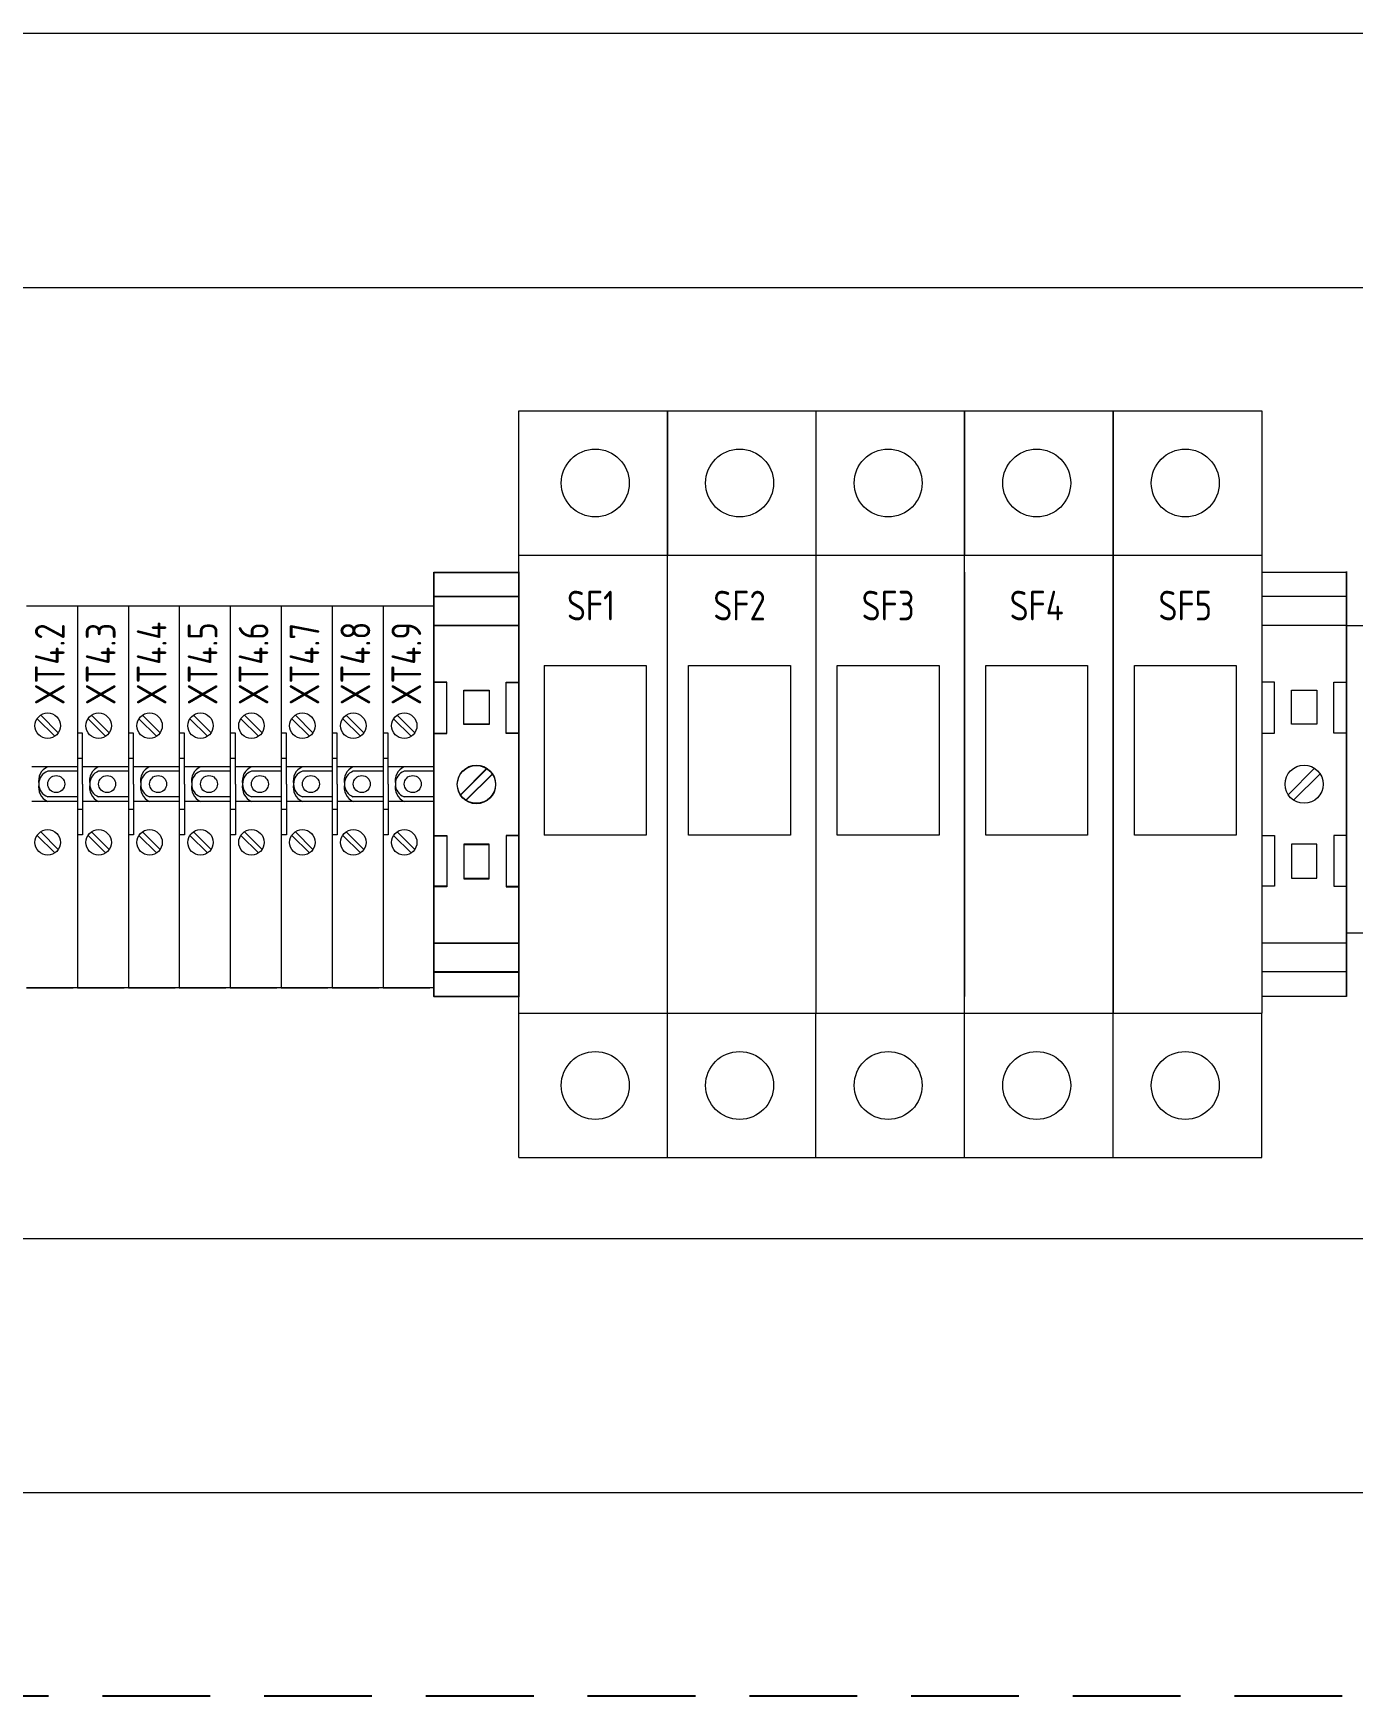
# Model space of a CAD drawing. Header units: millimetres. Extents: x 3520 to 8864, y 403 to 1747.
# Drawn here: x 7148.3 to 7303.8, y 765.1 to 961 of the extents above; entities that cross this region are included whole.
import ezdxf

# ---------------------------------------------------------------- set-up
doc = ezdxf.new("R2010")
doc.units = ezdxf.units.MM
doc.linetypes.add('DASHED', pattern=[19.05, 12.7, -6.35])
doc.layers.add('AM_9', color=6, linetype='DASHED', lineweight=25)
doc.layers.add('Стерка', color=7, linetype='Continuous', lineweight=15)
doc.styles.add('ГОСТ В', font='GOST_0.TTF', dxfattribs={"height": 3.5})

# ---------------------------------------------------------------- blocks, each defined once
blk = doc.blocks.new('1_1058_02_12__2__0_in_AE_1058_500__2__0')
at = {"layer": 'AM_9'}
blk.add_line((-249, 17.5), (249, 17.5), dxfattribs=at)

msp = doc.modelspace()

# ---------------------------------------------------------------- linework, layer by layer
at = {"layer": 'Стерка', "color": 7}
for p, q in [((7205.534, 916.511, 1518.358), (7240.534, 916.511, 1518.358)), ((7205.534, 828.511, 1518.358), (7205.534, 916.511, 1518.358)), ((7223.034, 916.511, 1518.358), (7223.034, 899.511, 1518.358)), ((7223.034, 916.511, 1518.358), (7223.034, 899.511, 1518.358)), ((7223.034, 828.511, 1518.358), (7223.034, 916.511, 1518.358)), ((7223.034, 916.511, 1518.358), (7258.034, 916.511, 1518.358)), ((7223.034, 828.511, 1518.358), (7223.034, 916.511, 1518.358)), ((7240.534, 916.511, 1518.358), (7240.534, 899.511, 1518.358)), ((7240.534, 916.511, 1518.358), (7240.534, 899.511, 1518.358)), ((7258.034, 828.511, 1518.358), (7258.034, 916.511, 1518.358)), ((7258.034, 916.511, 1518.358), (7275.534, 916.511, 1518.358)), ((7258.034, 916.511, 1518.358), (7258.034, 899.511, 1518.358)), ((7258.034, 916.511, 1518.358), (7258.034, 899.511, 1518.358)), ((7258.034, 828.511, 1518.358), (7258.034, 916.511, 1518.358)), ((7258.034, 828.511, 1518.358), (7258.034, 916.511, 1518.358)), ((7275.534, 916.511, 1518.358), (7275.534, 899.511, 1518.358)), ((7275.534, 916.511, 1518.358), (7275.534, 899.511, 1518.358)), ((7275.534, 916.511, 1518.358), (7293.034, 916.511, 1518.358)), ((7275.534, 916.511, 1518.358), (7275.534, 899.511, 1518.358)), ((7275.534, 916.511, 1518.358), (7275.534, 899.511, 1518.358)), ((7275.534, 828.511, 1518.358), (7275.534, 916.511, 1518.358)), ((7275.534, 828.511, 1518.358), (7275.534, 916.511, 1518.358)), ((7293.034, 916.511, 1518.358), (7293.034, 899.511, 1518.358)), ((7293.034, 916.511, 1518.358), (7293.034, 899.511, 1518.358)), ((7205.534, 899.511, 1518.358), (7223.034, 899.511, 1518.358)), ((7223.034, 899.511, 1518.358), (7240.534, 899.511, 1518.358)), ((7223.034, 899.511, 1518.358), (7240.534, 899.511, 1518.358)), ((7240.534, 899.511, 1518.358), (7258.034, 899.511, 1518.358)), ((7240.534, 899.511, 1518.358), (7240.534, 845.511, 1518.358)), ((7258.034, 899.511, 1518.358), (7275.534, 899.511, 1518.358)), ((7258.034, 899.511, 1518.358), (7275.534, 899.511, 1518.358)), ((7275.534, 899.511, 1518.358), (7275.534, 845.511, 1518.358)), ((7275.534, 899.511, 1518.358), (7293.034, 899.511, 1518.358)), ((7275.534, 899.511, 1518.358), (7293.034, 899.511, 1518.358)), ((7293.034, 899.511, 1518.358), (7293.034, 845.511, 1518.358)), ((7195.534, 897.511, 1518.358), (7205.534, 897.511, 1518.358)), ((7195.534, 847.511, 1518.358), (7195.534, 897.511, 1518.358)), ((7195.534, 897.46, 1518.358), (7205.534, 897.46, 1518.358)), ((7195.534, 897.46, 1518.358), (7195.534, 847.46, 1518.358)), ((7205.534, 897.535, 1518.358), (7205.534, 847.535, 1518.358)), ((7205.534, 897.535, 1518.358), (7205.534, 847.535, 1518.358)), ((7205.534, 897.535, 1518.358), (7205.534, 847.535, 1518.358)), ((7205.534, 897.535, 1518.358), (7205.534, 847.535, 1518.358)), ((7205.534, 897.535, 1518.358), (7205.534, 847.535, 1518.358)), ((7205.534, 847.535, 1518.358), (7205.534, 897.535, 1518.358)), ((7205.534, 847.535, 1518.358), (7205.534, 897.535, 1518.358)), ((7205.534, 897.535, 1518.358), (7205.534, 847.535, 1518.358)), ((7205.534, 847.535, 1518.358), (7205.534, 897.535, 1518.358)), ((7205.534, 847.535, 1518.358), (7205.534, 897.535, 1518.358)), ((7205.534, 897.535, 1518.358), (7205.534, 847.535, 1518.358)), ((7205.534, 897.511, 1518.358), (7205.534, 847.511, 1518.358)), ((7205.534, 847.511, 1518.358), (7205.534, 897.511, 1518.358)), ((7205.534, 847.511, 1518.358), (7205.534, 897.511, 1518.358)), ((7205.534, 897.511, 1518.358), (7205.534, 847.511, 1518.358)), ((7205.534, 897.46, 1518.358), (7205.534, 847.46, 1518.358)), ((7205.534, 847.46, 1518.358), (7205.534, 897.46, 1518.358)), ((7205.534, 847.46, 1518.358), (7205.534, 897.46, 1518.358)), ((7205.534, 897.46, 1518.358), (7205.534, 847.46, 1518.358)), ((7205.534, 897.46, 1518.358), (7205.534, 847.46, 1518.358)), ((7258.034, 897.511, 1518.358), (7258.034, 847.511, 1518.358)), ((7258.034, 897.511, 1518.358), (7258.034, 847.511, 1518.358)), ((7258.034, 847.511, 1518.358), (7258.034, 897.511, 1518.358)), ((7258.034, 847.511, 1518.358), (7258.034, 897.511, 1518.358)), ((7258.034, 897.511, 1518.358), (7258.034, 847.511, 1518.358)), ((7258.034, 847.511, 1518.358), (7258.034, 897.511, 1518.358)), ((7258.034, 847.511, 1518.358), (7258.034, 897.511, 1518.358)), ((7258.034, 847.511, 1518.358), (7258.034, 897.511, 1518.358)), ((7293.034, 897.511, 1518.358), (7303.034, 897.511, 1518.358)), ((7293.034, 897.511, 1518.358), (7293.034, 847.511, 1518.358)), ((7303.034, 897.585, 1518.358), (7303.034, 847.585, 1518.358)), ((7303.034, 897.585, 1518.358), (7303.034, 847.585, 1518.358)), ((7303.034, 897.585, 1518.358), (7303.034, 847.585, 1518.358)), ((7303.034, 897.585, 1518.358), (7303.034, 847.585, 1518.358)), ((7303.034, 897.585, 1518.358), (7303.034, 847.585, 1518.358)), ((7303.034, 847.585, 1518.358), (7303.034, 897.585, 1518.358)), ((7303.034, 847.585, 1518.358), (7303.034, 897.585, 1518.358)), ((7303.034, 897.585, 1518.358), (7303.034, 847.585, 1518.358)), ((7303.034, 847.585, 1518.358), (7303.034, 897.585, 1518.358)), ((7303.034, 847.585, 1518.358), (7303.034, 897.585, 1518.358)), ((7303.034, 897.585, 1518.358), (7303.034, 847.585, 1518.358)), ((7303.034, 897.511, 1518.358), (7303.034, 847.511, 1518.358)), ((7303.034, 847.511, 1518.358), (7303.034, 897.511, 1518.358)), ((7303.034, 847.511, 1518.358), (7303.034, 897.511, 1518.358)), ((7303.034, 897.511, 1518.358), (7303.034, 847.511, 1518.358)), ((7303.034, 897.511, 1518.358), (7303.034, 847.511, 1518.358)), ((7147.534, 893.535, 1518.358), (7153.534, 893.535, 1518.358)), ((7153.534, 893.535, 1518.358), (7153.534, 848.535, 1518.358)), ((7153.534, 893.535, 1518.358), (7153.534, 848.535, 1518.358)), ((7153.534, 893.535, 1518.358), (7153.534, 848.535, 1518.358)), ((7153.534, 893.535, 1518.358), (7153.534, 848.535, 1518.358)), ((7153.534, 893.535, 1518.358), (7159.534, 893.535, 1518.358)), ((7159.534, 893.535, 1518.358), (7159.534, 848.535, 1518.358)), ((7159.534, 893.535, 1518.358), (7159.534, 848.535, 1518.358)), ((7159.534, 893.535, 1518.358), (7159.534, 848.535, 1518.358)), ((7159.534, 893.535, 1518.358), (7159.534, 848.535, 1518.358)), ((7159.534, 893.535, 1518.358), (7165.534, 893.535, 1518.358)), ((7165.534, 893.535, 1518.358), (7165.534, 848.535, 1518.358)), ((7165.534, 893.535, 1518.358), (7165.534, 848.535, 1518.358)), ((7165.534, 893.535, 1518.358), (7165.534, 848.535, 1518.358)), ((7165.534, 893.535, 1518.358), (7165.534, 848.535, 1518.358)), ((7165.534, 893.535, 1518.358), (7171.534, 893.535, 1518.358)), ((7171.534, 893.535, 1518.358), (7171.534, 848.535, 1518.358)), ((7171.534, 893.535, 1518.358), (7171.534, 848.535, 1518.358)), ((7171.534, 893.535, 1518.358), (7171.534, 848.535, 1518.358)), ((7171.534, 893.535, 1518.358), (7171.534, 848.535, 1518.358)), ((7171.534, 893.535, 1518.358), (7177.534, 893.535, 1518.358)), ((7177.534, 893.535, 1518.358), (7177.534, 848.535, 1518.358)), ((7177.534, 893.535, 1518.358), (7177.534, 848.535, 1518.358)), ((7177.534, 893.535, 1518.358), (7177.534, 848.535, 1518.358)), ((7177.534, 893.535, 1518.358), (7177.534, 848.535, 1518.358)), ((7177.534, 893.535, 1518.358), (7183.534, 893.535, 1518.358)), ((7183.534, 893.535, 1518.358), (7183.534, 848.535, 1518.358)), ((7183.534, 893.535, 1518.358), (7183.534, 848.535, 1518.358)), ((7183.534, 893.535, 1518.358), (7183.534, 848.535, 1518.358)), ((7183.534, 893.535, 1518.358), (7183.534, 848.535, 1518.358)), ((7183.534, 893.535, 1518.358), (7189.534, 893.535, 1518.358)), ((7189.534, 893.535, 1518.358), (7189.534, 848.535, 1518.358)), ((7189.534, 893.535, 1518.358), (7189.534, 848.535, 1518.358)), ((7189.534, 893.535, 1518.358), (7189.534, 848.535, 1518.358)), ((7189.534, 893.535, 1518.358), (7189.534, 848.535, 1518.358)), ((7189.534, 893.535, 1518.358), (7195.534, 893.535, 1518.358)), ((7205.534, 894.629, 1518.358), (7195.534, 894.629, 1518.358)), ((7205.534, 894.579, 1518.358), (7195.534, 894.579, 1518.358)), ((7195.534, 893.535, 1518.358), (7195.534, 848.535, 1518.358)), ((7195.534, 893.535, 1518.358), (7195.534, 848.535, 1518.358)), ((7195.534, 893.511, 1518.358), (7195.534, 851.511, 1518.358)), ((7205.534, 895.035, 1518.358), (7205.534, 850.035, 1518.358)), ((7205.534, 895.035, 1518.358), (7205.534, 850.035, 1518.358)), ((7205.534, 895.011, 1518.358), (7205.534, 850.011, 1518.358)), ((7205.534, 895.011, 1518.358), (7205.534, 850.011, 1518.358)), ((7205.534, 894.96, 1518.358), (7205.534, 849.96, 1518.358)), ((7205.534, 894.96, 1518.358), (7205.534, 849.96, 1518.358)), ((7205.534, 893.535, 1518.358), (7205.534, 851.535, 1518.358)), ((7205.534, 893.535, 1518.358), (7205.534, 851.535, 1518.358)), ((7258.034, 895.011, 1518.358), (7258.034, 850.011, 1518.358)), ((7258.034, 895.011, 1518.358), (7258.034, 850.011, 1518.358)), ((7258.034, 895.011, 1518.358), (7258.034, 850.011, 1518.358)), ((7258.034, 851.511, 1518.358), (7258.034, 893.511, 1518.358)), ((7258.034, 893.511, 1518.358), (7258.034, 851.511, 1518.358)), ((7258.034, 851.511, 1518.358), (7258.034, 893.511, 1518.358)), ((7258.034, 893.511, 1518.358), (7258.034, 851.511, 1518.358)), ((7303.034, 894.629, 1518.358), (7293.034, 894.629, 1518.358)), ((7303.034, 895.085, 1518.358), (7303.034, 850.085, 1518.358)), ((7303.034, 895.085, 1518.358), (7303.034, 850.085, 1518.358)), ((7303.034, 895.011, 1518.358), (7303.034, 850.011, 1518.358)), ((7303.034, 895.011, 1518.358), (7303.034, 850.011, 1518.358)), ((7303.034, 893.585, 1518.358), (7303.034, 851.585, 1518.358)), ((7303.034, 893.585, 1518.358), (7303.034, 851.585, 1518.358)), ((7205.534, 891.231, 1518.358), (7195.534, 891.231, 1518.358)), ((7205.534, 891.181, 1518.358), (7195.534, 891.181, 1518.358)), ((7205.534, 890.035, 1518.358), (7205.534, 855.035, 1518.358)), ((7205.534, 890.035, 1518.358), (7205.534, 855.035, 1518.358)), ((7205.534, 890.011, 1518.358), (7205.534, 855.011, 1518.358)), ((7205.534, 890.011, 1518.358), (7205.534, 855.011, 1518.358)), ((7205.534, 889.96, 1518.358), (7205.534, 854.96, 1518.358)), ((7205.534, 889.96, 1518.358), (7205.534, 854.96, 1518.358)), ((7205.534, 889.96, 1518.358), (7205.534, 854.96, 1518.358)), ((7258.034, 890.011, 1518.358), (7258.034, 855.011, 1518.358)), ((7303.034, 891.231, 1518.358), (7293.034, 891.231, 1518.358)), ((7303.034, 891.231, 1518.358), (7468.534, 891.231, 1518.358)), ((7303.034, 890.085, 1518.358), (7303.034, 855.085, 1518.358)), ((7303.034, 890.085, 1518.358), (7303.034, 855.085, 1518.358)), ((7303.034, 890.011, 1518.358), (7303.034, 855.011, 1518.358)), ((7303.034, 890.011, 1518.358), (7303.034, 855.011, 1518.358)), ((7303.034, 890.011, 1518.358), (7303.034, 855.011, 1518.358)), ((7208.534, 886.511, 1518.358), (7220.534, 886.511, 1518.358)), ((7208.534, 886.511, 1518.358), (7208.534, 866.511, 1518.358)), ((7220.534, 886.511, 1518.358), (7220.534, 866.511, 1518.358)), ((7225.534, 876.511, 1518.358), (7225.534, 886.511, 1518.358)), ((7225.534, 886.511, 1518.358), (7237.534, 886.511, 1518.358)), ((7237.534, 886.511, 1518.358), (7237.534, 866.511, 1518.358)), ((7243.034, 876.511, 1518.358), (7243.034, 886.511, 1518.358)), ((7243.034, 886.511, 1518.358), (7255.034, 886.511, 1518.358)), ((7255.034, 886.511, 1518.358), (7255.034, 866.511, 1518.358)), ((7260.534, 876.511, 1518.358), (7260.534, 886.511, 1518.358)), ((7260.534, 886.511, 1518.358), (7272.534, 886.511, 1518.358)), ((7272.534, 886.511, 1518.358), (7272.534, 866.511, 1518.358)), ((7278.034, 876.511, 1518.358), (7278.034, 886.511, 1518.358)), ((7278.034, 886.511, 1518.358), (7290.034, 886.511, 1518.358)), ((7290.034, 886.511, 1518.358), (7290.034, 866.511, 1518.358)), ((7197.034, 884.541, 1518.358), (7195.534, 884.541, 1518.358)), ((7197.034, 884.491, 1518.358), (7195.534, 884.491, 1518.358)), ((7197.034, 878.541, 1518.358), (7197.034, 884.541, 1518.358)), ((7197.034, 878.491, 1518.358), (7197.034, 884.491, 1518.358)), ((7204.034, 878.541, 1518.358), (7204.034, 884.541, 1518.358)), ((7204.034, 884.541, 1518.358), (7205.534, 884.541, 1518.358)), ((7204.034, 878.491, 1518.358), (7204.034, 884.491, 1518.358)), ((7204.034, 884.491, 1518.358), (7205.534, 884.491, 1518.358)), ((7205.534, 850.035, 1518.358), (7205.534, 885.035, 1518.358)), ((7205.534, 850.035, 1518.358), (7205.534, 885.035, 1518.358)), ((7205.534, 850.011, 1518.358), (7205.534, 885.011, 1518.358)), ((7205.534, 850.011, 1518.358), (7205.534, 885.011, 1518.358)), ((7205.534, 849.96, 1518.358), (7205.534, 884.96, 1518.358)), ((7205.534, 849.96, 1518.358), (7205.534, 884.96, 1518.358)), ((7205.534, 849.96, 1518.358), (7205.534, 884.96, 1518.358)), ((7294.534, 884.541, 1518.358), (7293.034, 884.541, 1518.358)), ((7294.534, 878.541, 1518.358), (7294.534, 884.541, 1518.358)), ((7301.534, 878.541, 1518.358), (7301.534, 884.541, 1518.358)), ((7301.534, 884.541, 1518.358), (7303.034, 884.541, 1518.358)), ((7303.034, 850.085, 1518.358), (7303.034, 885.085, 1518.358)), ((7303.034, 850.085, 1518.358), (7303.034, 885.085, 1518.358)), ((7303.034, 850.011, 1518.358), (7303.034, 885.011, 1518.358)), ((7303.034, 850.011, 1518.358), (7303.034, 885.011, 1518.358)), ((7303.034, 850.011, 1518.358), (7303.034, 885.011, 1518.358)), ((7199.034, 879.591, 1518.358), (7199.034, 883.591, 1518.358)), ((7199.034, 883.591, 1518.358), (7200.534, 883.591, 1518.358)), ((7199.034, 879.541, 1518.358), (7199.034, 883.541, 1518.358)), ((7199.034, 883.541, 1518.358), (7200.534, 883.541, 1518.358)), ((7200.534, 883.591, 1518.358), (7202.034, 883.591, 1518.358)), ((7200.534, 883.541, 1518.358), (7202.034, 883.541, 1518.358)), ((7202.034, 883.591, 1518.358), (7202.034, 879.591, 1518.358)), ((7202.034, 883.541, 1518.358), (7202.034, 879.541, 1518.358)), ((7296.534, 879.591, 1518.358), (7296.534, 883.591, 1518.358)), ((7296.534, 883.591, 1518.358), (7298.034, 883.591, 1518.358)), ((7298.034, 883.591, 1518.358), (7299.534, 883.591, 1518.358)), ((7299.534, 883.591, 1518.358), (7299.534, 879.591, 1518.358)), ((7148.783, 880.238, 1518.358), (7150.861, 878.159, 1518.358)), ((7149.207, 880.662, 1518.358), (7151.285, 878.583, 1518.358)), ((7154.783, 880.238, 1518.358), (7156.861, 878.159, 1518.358)), ((7155.207, 880.662, 1518.358), (7157.285, 878.583, 1518.358)), ((7160.783, 880.238, 1518.358), (7162.861, 878.159, 1518.358)), ((7161.207, 880.662, 1518.358), (7163.285, 878.583, 1518.358)), ((7166.783, 880.238, 1518.358), (7168.861, 878.159, 1518.358)), ((7167.207, 880.662, 1518.358), (7169.285, 878.583, 1518.358)), ((7172.783, 880.238, 1518.358), (7174.861, 878.159, 1518.358)), ((7173.207, 880.662, 1518.358), (7175.285, 878.583, 1518.358)), ((7178.783, 880.238, 1518.358), (7180.861, 878.159, 1518.358)), ((7179.207, 880.662, 1518.358), (7181.285, 878.583, 1518.358)), ((7184.783, 880.238, 1518.358), (7186.861, 878.159, 1518.358)), ((7185.207, 880.662, 1518.358), (7187.285, 878.583, 1518.358)), ((7190.783, 880.238, 1518.358), (7192.861, 878.159, 1518.358)), ((7191.207, 880.662, 1518.358), (7193.285, 878.583, 1518.358)), ((7154.147, 878.535, 1518.358), (7153.534, 878.535, 1518.358)), ((7154.147, 875.535, 1518.358), (7154.147, 878.535, 1518.358)), ((7160.147, 878.535, 1518.358), (7159.534, 878.535, 1518.358)), ((7160.147, 875.535, 1518.358), (7160.147, 878.535, 1518.358)), ((7166.147, 878.535, 1518.358), (7165.534, 878.535, 1518.358)), ((7166.147, 875.535, 1518.358), (7166.147, 878.535, 1518.358)), ((7172.147, 878.535, 1518.358), (7171.534, 878.535, 1518.358)), ((7172.147, 875.535, 1518.358), (7172.147, 878.535, 1518.358)), ((7178.147, 878.535, 1518.358), (7177.534, 878.535, 1518.358)), ((7178.147, 875.535, 1518.358), (7178.147, 878.535, 1518.358)), ((7184.147, 878.535, 1518.358), (7183.534, 878.535, 1518.358)), ((7184.147, 875.535, 1518.358), (7184.147, 878.535, 1518.358)), ((7190.147, 878.535, 1518.358), (7189.534, 878.535, 1518.358)), ((7190.147, 875.535, 1518.358), (7190.147, 878.535, 1518.358)), ((7195.534, 878.541, 1518.358), (7197.034, 878.541, 1518.358)), ((7195.534, 878.491, 1518.358), (7197.034, 878.491, 1518.358)), ((7202.034, 879.591, 1518.358), (7199.034, 879.591, 1518.358)), ((7202.034, 879.541, 1518.358), (7199.034, 879.541, 1518.358)), ((7205.534, 878.541, 1518.358), (7204.034, 878.541, 1518.358)), ((7205.534, 878.491, 1518.358), (7204.034, 878.491, 1518.358)), ((7293.034, 878.541, 1518.358), (7294.534, 878.541, 1518.358)), ((7299.534, 879.591, 1518.358), (7296.534, 879.591, 1518.358)), ((7303.034, 878.541, 1518.358), (7301.534, 878.541, 1518.358)), ((7205.534, 867.535, 1518.358), (7205.534, 877.535, 1518.358)), ((7205.534, 867.535, 1518.358), (7205.534, 877.535, 1518.358)), ((7205.534, 867.511, 1518.358), (7205.534, 877.511, 1518.358)), ((7205.534, 867.511, 1518.358), (7205.534, 877.511, 1518.358)), ((7205.534, 867.46, 1518.358), (7205.534, 877.46, 1518.358)), ((7205.534, 867.46, 1518.358), (7205.534, 877.46, 1518.358)), ((7205.534, 867.46, 1518.358), (7205.534, 877.46, 1518.358)), ((7225.534, 866.511, 1518.358), (7225.534, 876.511, 1518.358)), ((7243.034, 866.511, 1518.358), (7243.034, 876.511, 1518.358)), ((7260.534, 866.511, 1518.358), (7260.534, 876.511, 1518.358)), ((7278.034, 866.511, 1518.358), (7278.034, 876.511, 1518.358)), ((7303.034, 867.585, 1518.358), (7303.034, 877.585, 1518.358)), ((7303.034, 867.585, 1518.358), (7303.034, 877.585, 1518.358)), ((7303.034, 867.511, 1518.358), (7303.034, 877.511, 1518.358)), ((7303.034, 867.511, 1518.358), (7303.034, 877.511, 1518.358)), ((7303.034, 867.511, 1518.358), (7303.034, 877.511, 1518.358)), ((7153.534, 874.575, 1518.358), (7148.147, 874.575, 1518.358)), ((7153.534, 874.035, 1518.358), (7150.034, 874.035, 1518.358)), ((7154.147, 875.535, 1518.358), (7153.534, 875.535, 1518.358)), ((7154.147, 872.535, 1518.358), (7154.147, 875.535, 1518.358)), ((7159.534, 874.575, 1518.358), (7154.147, 874.575, 1518.358)), ((7159.534, 874.035, 1518.358), (7156.034, 874.035, 1518.358)), ((7160.147, 875.535, 1518.358), (7159.534, 875.535, 1518.358)), ((7160.147, 872.535, 1518.358), (7160.147, 875.535, 1518.358)), ((7165.534, 874.575, 1518.358), (7160.147, 874.575, 1518.358)), ((7165.534, 874.035, 1518.358), (7162.034, 874.035, 1518.358)), ((7166.147, 875.535, 1518.358), (7165.534, 875.535, 1518.358)), ((7166.147, 872.535, 1518.358), (7166.147, 875.535, 1518.358)), ((7171.534, 874.575, 1518.358), (7166.147, 874.575, 1518.358)), ((7171.534, 874.035, 1518.358), (7168.034, 874.035, 1518.358)), ((7172.147, 875.535, 1518.358), (7171.534, 875.535, 1518.358)), ((7172.147, 872.535, 1518.358), (7172.147, 875.535, 1518.358)), ((7177.534, 874.575, 1518.358), (7172.147, 874.575, 1518.358)), ((7177.534, 874.035, 1518.358), (7174.034, 874.035, 1518.358)), ((7178.147, 875.535, 1518.358), (7177.534, 875.535, 1518.358)), ((7178.147, 872.535, 1518.358), (7178.147, 875.535, 1518.358)), ((7183.534, 874.575, 1518.358), (7178.147, 874.575, 1518.358)), ((7183.534, 874.035, 1518.358), (7180.034, 874.035, 1518.358)), ((7184.147, 875.535, 1518.358), (7183.534, 875.535, 1518.358)), ((7184.147, 872.535, 1518.358), (7184.147, 875.535, 1518.358)), ((7189.534, 874.575, 1518.358), (7184.147, 874.575, 1518.358)), ((7189.534, 874.035, 1518.358), (7186.034, 874.035, 1518.358)), ((7190.147, 875.535, 1518.358), (7189.534, 875.535, 1518.358)), ((7190.147, 872.535, 1518.358), (7190.147, 875.535, 1518.358)), ((7195.534, 874.575, 1518.358), (7190.147, 874.575, 1518.358)), ((7195.534, 874.035, 1518.358), (7192.034, 874.035, 1518.358)), ((7198.657, 871.27, 1518.358), (7201.775, 874.388, 1518.358)), ((7198.657, 871.22, 1518.358), (7201.775, 874.337, 1518.358)), ((7296.157, 871.27, 1518.358), (7299.275, 874.388, 1518.358)), ((7154.147, 872.535, 1518.358), (7154.147, 869.535, 1518.358)), ((7160.147, 872.535, 1518.358), (7160.147, 869.535, 1518.358)), ((7166.147, 872.535, 1518.358), (7166.147, 869.535, 1518.358)), ((7172.147, 872.535, 1518.358), (7172.147, 869.535, 1518.358)), ((7178.147, 872.535, 1518.358), (7178.147, 869.535, 1518.358)), ((7184.147, 872.535, 1518.358), (7184.147, 869.535, 1518.358)), ((7190.147, 872.535, 1518.358), (7190.147, 869.535, 1518.358)), ((7199.293, 870.634, 1518.358), (7202.411, 873.751, 1518.358)), ((7199.293, 870.583, 1518.358), (7202.411, 873.701, 1518.358)), ((7205.534, 872.535, 1518.358), (7205.534, 862.535, 1518.358)), ((7205.534, 872.535, 1518.358), (7205.534, 862.535, 1518.358)), ((7205.534, 872.511, 1518.358), (7205.534, 862.511, 1518.358)), ((7205.534, 872.511, 1518.358), (7205.534, 862.511, 1518.358)), ((7205.534, 872.46, 1518.358), (7205.534, 862.46, 1518.358)), ((7205.534, 872.46, 1518.358), (7205.534, 862.46, 1518.358)), ((7205.534, 872.46, 1518.358), (7205.534, 862.46, 1518.358)), ((7296.793, 870.634, 1518.358), (7299.911, 873.751, 1518.358)), ((7303.034, 872.585, 1518.358), (7303.034, 862.585, 1518.358)), ((7303.034, 872.585, 1518.358), (7303.034, 862.585, 1518.358)), ((7303.034, 872.511, 1518.358), (7303.034, 862.511, 1518.358)), ((7303.034, 872.511, 1518.358), (7303.034, 862.511, 1518.358)), ((7303.034, 872.511, 1518.358), (7303.034, 862.511, 1518.358)), ((7153.534, 870.494, 1518.358), (7148.147, 870.494, 1518.358)), ((7153.534, 871.035, 1518.358), (7150.034, 871.035, 1518.358)), ((7159.534, 870.494, 1518.358), (7154.147, 870.494, 1518.358)), ((7159.534, 871.035, 1518.358), (7156.034, 871.035, 1518.358)), ((7165.534, 870.494, 1518.358), (7160.147, 870.494, 1518.358)), ((7165.534, 871.035, 1518.358), (7162.034, 871.035, 1518.358)), ((7171.534, 870.494, 1518.358), (7166.147, 870.494, 1518.358)), ((7171.534, 871.035, 1518.358), (7168.034, 871.035, 1518.358)), ((7177.534, 870.494, 1518.358), (7172.147, 870.494, 1518.358)), ((7177.534, 871.035, 1518.358), (7174.034, 871.035, 1518.358)), ((7183.534, 870.494, 1518.358), (7178.147, 870.494, 1518.358)), ((7183.534, 871.035, 1518.358), (7180.034, 871.035, 1518.358)), ((7189.534, 870.494, 1518.358), (7184.147, 870.494, 1518.358)), ((7189.534, 871.035, 1518.358), (7186.034, 871.035, 1518.358)), ((7195.534, 870.494, 1518.358), (7190.147, 870.494, 1518.358)), ((7195.534, 871.035, 1518.358), (7192.034, 871.035, 1518.358)), ((7154.147, 869.535, 1518.358), (7153.534, 869.535, 1518.358)), ((7154.147, 869.535, 1518.358), (7154.147, 866.535, 1518.358)), ((7160.147, 869.535, 1518.358), (7159.534, 869.535, 1518.358)), ((7160.147, 869.535, 1518.358), (7160.147, 866.535, 1518.358)), ((7166.147, 869.535, 1518.358), (7165.534, 869.535, 1518.358)), ((7166.147, 869.535, 1518.358), (7166.147, 866.535, 1518.358)), ((7172.147, 869.535, 1518.358), (7171.534, 869.535, 1518.358)), ((7172.147, 869.535, 1518.358), (7172.147, 866.535, 1518.358)), ((7178.147, 869.535, 1518.358), (7177.534, 869.535, 1518.358)), ((7178.147, 869.535, 1518.358), (7178.147, 866.535, 1518.358)), ((7184.147, 869.535, 1518.358), (7183.534, 869.535, 1518.358)), ((7184.147, 869.535, 1518.358), (7184.147, 866.535, 1518.358)), ((7190.147, 869.535, 1518.358), (7189.534, 869.535, 1518.358)), ((7190.147, 869.535, 1518.358), (7190.147, 866.535, 1518.358)), ((7150.861, 864.408, 1518.358), (7148.783, 866.486, 1518.358)), ((7151.285, 864.832, 1518.358), (7149.207, 866.91, 1518.358)), ((7154.147, 866.535, 1518.358), (7153.534, 866.535, 1518.358)), ((7156.861, 864.408, 1518.358), (7154.783, 866.486, 1518.358)), ((7157.285, 864.832, 1518.358), (7155.207, 866.91, 1518.358)), ((7160.147, 866.535, 1518.358), (7159.534, 866.535, 1518.358)), ((7162.861, 864.408, 1518.358), (7160.783, 866.486, 1518.358)), ((7163.285, 864.832, 1518.358), (7161.207, 866.91, 1518.358)), ((7166.147, 866.535, 1518.358), (7165.534, 866.535, 1518.358)), ((7168.861, 864.408, 1518.358), (7166.783, 866.486, 1518.358)), ((7169.285, 864.832, 1518.358), (7167.207, 866.91, 1518.358)), ((7172.147, 866.535, 1518.358), (7171.534, 866.535, 1518.358)), ((7174.861, 864.408, 1518.358), (7172.783, 866.486, 1518.358)), ((7175.285, 864.832, 1518.358), (7173.207, 866.91, 1518.358)), ((7178.147, 866.535, 1518.358), (7177.534, 866.535, 1518.358)), ((7180.861, 864.408, 1518.358), (7178.783, 866.486, 1518.358)), ((7181.285, 864.832, 1518.358), (7179.207, 866.91, 1518.358)), ((7184.147, 866.535, 1518.358), (7183.534, 866.535, 1518.358)), ((7186.861, 864.408, 1518.358), (7184.783, 866.486, 1518.358)), ((7187.285, 864.832, 1518.358), (7185.207, 866.91, 1518.358)), ((7190.147, 866.535, 1518.358), (7189.534, 866.535, 1518.358)), ((7192.861, 864.408, 1518.358), (7190.783, 866.486, 1518.358)), ((7193.285, 864.832, 1518.358), (7191.207, 866.91, 1518.358)), ((7195.534, 866.48, 1518.358), (7197.034, 866.48, 1518.358)), ((7195.534, 866.43, 1518.358), (7197.034, 866.43, 1518.358)), ((7197.034, 866.48, 1518.358), (7197.034, 860.48, 1518.358)), ((7197.034, 866.43, 1518.358), (7197.034, 860.43, 1518.358)), ((7205.534, 866.48, 1518.358), (7204.034, 866.48, 1518.358)), ((7204.034, 866.48, 1518.358), (7204.034, 860.48, 1518.358)), ((7205.534, 866.43, 1518.358), (7204.034, 866.43, 1518.358)), ((7204.034, 866.43, 1518.358), (7204.034, 860.43, 1518.358)), ((7220.534, 866.511, 1518.358), (7208.534, 866.511, 1518.358)), ((7237.534, 866.511, 1518.358), (7225.534, 866.511, 1518.358)), ((7255.034, 866.511, 1518.358), (7243.034, 866.511, 1518.358)), ((7272.534, 866.511, 1518.358), (7260.534, 866.511, 1518.358)), ((7290.034, 866.511, 1518.358), (7278.034, 866.511, 1518.358)), ((7293.034, 866.48, 1518.358), (7294.534, 866.48, 1518.358)), ((7294.534, 866.48, 1518.358), (7294.534, 860.48, 1518.358)), ((7303.034, 866.48, 1518.358), (7301.534, 866.48, 1518.358)), ((7301.534, 866.48, 1518.358), (7301.534, 860.48, 1518.358)), ((7202.034, 865.43, 1518.358), (7199.034, 865.43, 1518.358)), ((7199.034, 865.43, 1518.358), (7199.034, 861.43, 1518.358)), ((7202.034, 865.379, 1518.358), (7199.034, 865.379, 1518.358)), ((7199.034, 865.379, 1518.358), (7199.034, 861.379, 1518.358)), ((7202.034, 861.43, 1518.358), (7202.034, 865.43, 1518.358)), ((7202.034, 861.379, 1518.358), (7202.034, 865.379, 1518.358)), ((7299.534, 865.43, 1518.358), (7296.534, 865.43, 1518.358)), ((7296.534, 865.43, 1518.358), (7296.534, 861.43, 1518.358)), ((7299.534, 861.43, 1518.358), (7299.534, 865.43, 1518.358)), ((7197.034, 860.48, 1518.358), (7195.534, 860.48, 1518.358)), ((7197.034, 860.43, 1518.358), (7195.534, 860.43, 1518.358)), ((7199.034, 861.43, 1518.358), (7200.534, 861.43, 1518.358)), ((7199.034, 861.379, 1518.358), (7200.534, 861.379, 1518.358)), ((7200.534, 861.43, 1518.358), (7202.034, 861.43, 1518.358)), ((7200.534, 861.379, 1518.358), (7202.034, 861.379, 1518.358)), ((7204.034, 860.48, 1518.358), (7205.534, 860.48, 1518.358)), ((7204.034, 860.43, 1518.358), (7205.534, 860.43, 1518.358)), ((7294.534, 860.48, 1518.358), (7293.034, 860.48, 1518.358)), ((7296.534, 861.43, 1518.358), (7298.034, 861.43, 1518.358)), ((7298.034, 861.43, 1518.358), (7299.534, 861.43, 1518.358)), ((7301.534, 860.48, 1518.358), (7303.034, 860.48, 1518.358)), ((7303.034, 855.011, 1518.358), (7468.534, 855.011, 1518.358)), ((7205.534, 853.79, 1518.358), (7195.534, 853.79, 1518.358)), ((7205.534, 853.74, 1518.358), (7195.534, 853.74, 1518.358)), ((7303.034, 853.79, 1518.358), (7293.034, 853.79, 1518.358)), ((7205.534, 850.392, 1518.358), (7195.534, 850.392, 1518.358)), ((7303.034, 850.392, 1518.358), (7293.034, 850.392, 1518.358)), ((7153.534, 848.535, 1518.358), (7147.534, 848.535, 1518.358)), ((7147.534, 848.535, 1518.358), (7153.034, 848.535, 1518.358)), ((7159.534, 848.535, 1518.358), (7153.534, 848.535, 1518.358)), ((7153.534, 848.535, 1518.358), (7159.034, 848.535, 1518.358)), ((7165.534, 848.535, 1518.358), (7159.534, 848.535, 1518.358)), ((7159.534, 848.535, 1518.358), (7165.034, 848.535, 1518.358)), ((7171.534, 848.535, 1518.358), (7165.534, 848.535, 1518.358)), ((7165.534, 848.535, 1518.358), (7171.034, 848.535, 1518.358)), ((7177.534, 848.535, 1518.358), (7171.534, 848.535, 1518.358)), ((7171.534, 848.535, 1518.358), (7177.034, 848.535, 1518.358)), ((7183.534, 848.535, 1518.358), (7177.534, 848.535, 1518.358)), ((7177.534, 848.535, 1518.358), (7183.034, 848.535, 1518.358)), ((7189.534, 848.535, 1518.358), (7183.534, 848.535, 1518.358)), ((7183.534, 848.535, 1518.358), (7189.034, 848.535, 1518.358)), ((7195.534, 848.535, 1518.358), (7189.534, 848.535, 1518.358)), ((7189.534, 848.535, 1518.358), (7195.034, 848.535, 1518.358)), ((7205.534, 850.342, 1518.358), (7195.534, 850.342, 1518.358)), ((7205.534, 847.511, 1518.358), (7195.534, 847.511, 1518.358)), ((7205.534, 847.46, 1518.358), (7195.534, 847.46, 1518.358)), ((7303.034, 847.511, 1518.358), (7293.034, 847.511, 1518.358)), ((7205.534, 845.511, 1518.358), (7223.034, 845.511, 1518.358)), ((7223.034, 828.511, 1518.358), (7223.034, 845.511, 1518.358)), ((7223.034, 828.511, 1518.358), (7223.034, 845.511, 1518.358)), ((7223.034, 845.511, 1518.358), (7240.534, 845.511, 1518.358)), ((7223.034, 845.511, 1518.358), (7240.534, 845.511, 1518.358)), ((7240.534, 828.511, 1518.358), (7240.534, 845.511, 1518.358)), ((7240.534, 828.511, 1518.358), (7240.534, 845.511, 1518.358)), ((7240.534, 845.511, 1518.358), (7258.034, 845.511, 1518.358)), ((7258.034, 828.511, 1518.358), (7258.034, 845.511, 1518.358)), ((7258.034, 828.511, 1518.358), (7258.034, 845.511, 1518.358)), ((7258.034, 845.511, 1518.358), (7275.534, 845.511, 1518.358)), ((7258.034, 845.511, 1518.358), (7275.534, 845.511, 1518.358)), ((7275.534, 828.511, 1518.358), (7275.534, 845.511, 1518.358)), ((7275.534, 828.511, 1518.358), (7275.534, 845.511, 1518.358)), ((7275.534, 828.511, 1518.358), (7275.534, 845.511, 1518.358)), ((7275.534, 828.511, 1518.358), (7275.534, 845.511, 1518.358)), ((7275.534, 845.511, 1518.358), (7293.034, 845.511, 1518.358)), ((7275.534, 845.511, 1518.358), (7293.034, 845.511, 1518.358)), ((7293.034, 828.511, 1518.358), (7293.034, 845.511, 1518.358)), ((7293.034, 828.511, 1518.358), (7293.034, 845.511, 1518.358)), ((7205.534, 828.511, 1518.358), (7240.534, 828.511, 1518.358)), ((7223.034, 828.511, 1518.358), (7258.034, 828.511, 1518.358)), ((7258.034, 828.511, 1518.358), (7275.534, 828.511, 1518.358)), ((7275.534, 828.511, 1518.358), (7293.034, 828.511, 1518.358))]:
    msp.add_line(p, q, dxfattribs=at)
at = {"layer": 'Стерка', "color": 7, "elevation": 1518.358}
for points in [[(7468.534, 931.017), (6999.534, 931.017), (6999.534, 961.017), (7468.534, 961.017)], [(7468.534, 788.99), (6999.534, 788.99), (6999.534, 818.99), (7468.534, 818.99)]]:
    msp.add_lwpolyline(points, close=True, dxfattribs=at)
at = {"layer": 'Стерка', "color": 7}
for centre, radius in [((7214.534, 908.011, 1518.358), 4), ((7231.534, 908.011, 1518.358), 4), ((7249.034, 908.011, 1518.358), 4), ((7266.534, 908.011, 1518.358), 4), ((7284.034, 908.011, 1518.358), 4), ((7150.034, 879.411, 1518.358), 1.5), ((7156.034, 879.411, 1518.358), 1.5), ((7162.034, 879.411, 1518.358), 1.5), ((7168.034, 879.411, 1518.358), 1.5), ((7174.034, 879.411, 1518.358), 1.5), ((7180.034, 879.411, 1518.358), 1.5), ((7186.034, 879.411, 1518.358), 1.5), ((7192.034, 879.411, 1518.358), 1.5), ((7200.534, 872.511, 1518.358), 2.25), ((7200.534, 872.46, 1518.358), 2.25), ((7298.034, 872.511, 1518.358), 2.25), ((7151.034, 872.535, 1518.358), 1), ((7151.034, 872.535, 1518.358), 1), ((7157.034, 872.535, 1518.358), 1), ((7157.034, 872.535, 1518.358), 1), ((7163.034, 872.535, 1518.358), 1), ((7163.034, 872.535, 1518.358), 1), ((7169.034, 872.535, 1518.358), 1), ((7169.034, 872.535, 1518.358), 1), ((7175.034, 872.535, 1518.358), 1), ((7175.034, 872.535, 1518.358), 1), ((7181.034, 872.535, 1518.358), 1), ((7181.034, 872.535, 1518.358), 1), ((7187.034, 872.535, 1518.358), 1), ((7187.034, 872.535, 1518.358), 1), ((7193.034, 872.535, 1518.358), 1), ((7193.034, 872.535, 1518.358), 1), ((7150.034, 865.659, 1518.358), 1.5), ((7156.034, 865.659, 1518.358), 1.5), ((7162.034, 865.659, 1518.358), 1.5), ((7168.034, 865.659, 1518.358), 1.5), ((7174.034, 865.659, 1518.358), 1.5), ((7180.034, 865.659, 1518.358), 1.5), ((7186.034, 865.659, 1518.358), 1.5), ((7192.034, 865.659, 1518.358), 1.5), ((7214.534, 837.011, 1518.358), 4), ((7231.534, 837.011, 1518.358), 4), ((7249.034, 837.011, 1518.358), 4), ((7266.534, 837.011, 1518.358), 4), ((7284.034, 837.011, 1518.358), 4)]:
    msp.add_circle(centre, radius, dxfattribs=at)
for centre, radius, start, end in [((7150.788, 872.909, 1518.358), 1.829, 114.33862, 191.80203), ((7150.533, 872.582, 1518.358), 1.537, 108.96859, 181.74223), ((7156.788, 872.909, 1518.358), 1.829, 114.33862, 191.80203), ((7156.533, 872.582, 1518.358), 1.537, 108.96859, 181.74223), ((7162.788, 872.909, 1518.358), 1.829, 114.33862, 191.80203), ((7162.533, 872.582, 1518.358), 1.537, 108.96859, 181.74223), ((7168.788, 872.909, 1518.358), 1.829, 114.33862, 191.80203), ((7168.533, 872.582, 1518.358), 1.537, 108.96859, 181.74223), ((7174.788, 872.909, 1518.358), 1.829, 114.33862, 191.80203), ((7174.533, 872.582, 1518.358), 1.537, 108.96859, 181.74223), ((7180.788, 872.909, 1518.358), 1.829, 114.33862, 191.80203), ((7180.533, 872.582, 1518.358), 1.537, 108.96859, 181.74223), ((7186.788, 872.909, 1518.358), 1.829, 114.33862, 191.80203), ((7186.533, 872.582, 1518.358), 1.537, 108.96859, 181.74223), ((7192.788, 872.909, 1518.358), 1.829, 114.33862, 191.80203), ((7192.533, 872.582, 1518.358), 1.537, 108.96859, 181.74223), ((7150.788, 872.161, 1518.358), 1.829, 168.19797, 245.66138), ((7150.533, 872.488, 1518.358), 1.537, 178.25777, 251.03141), ((7156.788, 872.161, 1518.358), 1.829, 168.19797, 245.66138), ((7156.533, 872.488, 1518.358), 1.537, 178.25777, 251.03141), ((7162.788, 872.161, 1518.358), 1.829, 168.19797, 245.66138), ((7162.533, 872.488, 1518.358), 1.537, 178.25777, 251.03141), ((7168.788, 872.161, 1518.358), 1.829, 168.19797, 245.66138), ((7168.533, 872.488, 1518.358), 1.537, 178.25777, 251.03141), ((7174.788, 872.161, 1518.358), 1.829, 168.19797, 245.66138), ((7174.533, 872.488, 1518.358), 1.537, 178.25777, 251.03141), ((7180.788, 872.161, 1518.358), 1.829, 168.19797, 245.66138), ((7180.533, 872.488, 1518.358), 1.537, 178.25777, 251.03141), ((7186.788, 872.161, 1518.358), 1.829, 168.19797, 245.66138), ((7186.533, 872.488, 1518.358), 1.537, 178.25777, 251.03141), ((7192.788, 872.161, 1518.358), 1.829, 168.19797, 245.66138), ((7192.533, 872.488, 1518.358), 1.537, 178.25777, 251.03141)]:
    msp.add_arc(centre, radius, start, end, dxfattribs=at)

# ---------------------------------------------------------------- block references
msp.add_blockref('1_1058_02_12__2__0_in_AE_1058_500__2__0', (7234.034, 747.585, 1518.358))

# ---------------------------------------------------------------- texts
at = {"layer": 'Стерка', "color": 7, "char_height": 3.5, "attachment_point": 5, "style": 'ГОСТ В'}
for s, insert in [('SF1', (7214.034, 893.565, 1518.358)), ('SF2', (7231.534, 893.565, 1518.358)), ('SF3', (7249.034, 893.565, 1518.358)), ('SF4', (7266.534, 893.565, 1518.358)), ('SF5', (7284.034, 893.565, 1518.358))]:
    msp.add_mtext_dynamic_manual_height_columns(s, width=70, gutter_width=17.5, heights=[0], dxfattribs=dict(at, insert=insert))
at = {"layer": 'Стерка', "color": 7, "char_height": 3.5, "attachment_point": 1, "rotation": 90, "style": 'ГОСТ В'}
for s, insert in [('XT4.4', (7160.533, 881.833, 1518.358)), ('XT4.2', (7148.533, 881.833, 1518.358)), ('XT4.3', (7154.533, 881.833, 1518.358)), ('XT4.5', (7166.533, 881.833, 1518.358)), ('XT4.6', (7172.533, 881.833, 1518.358)), ('XT4.7', (7178.533, 881.833, 1518.358)), ('XT4.8', (7184.533, 881.833, 1518.358)), ('XT4.9', (7190.533, 881.833, 1518.358))]:
    msp.add_mtext_dynamic_manual_height_columns(s, width=5, gutter_width=17.5, heights=[0], dxfattribs=dict(at, insert=insert))

doc.saveas('drawing.dxf')
